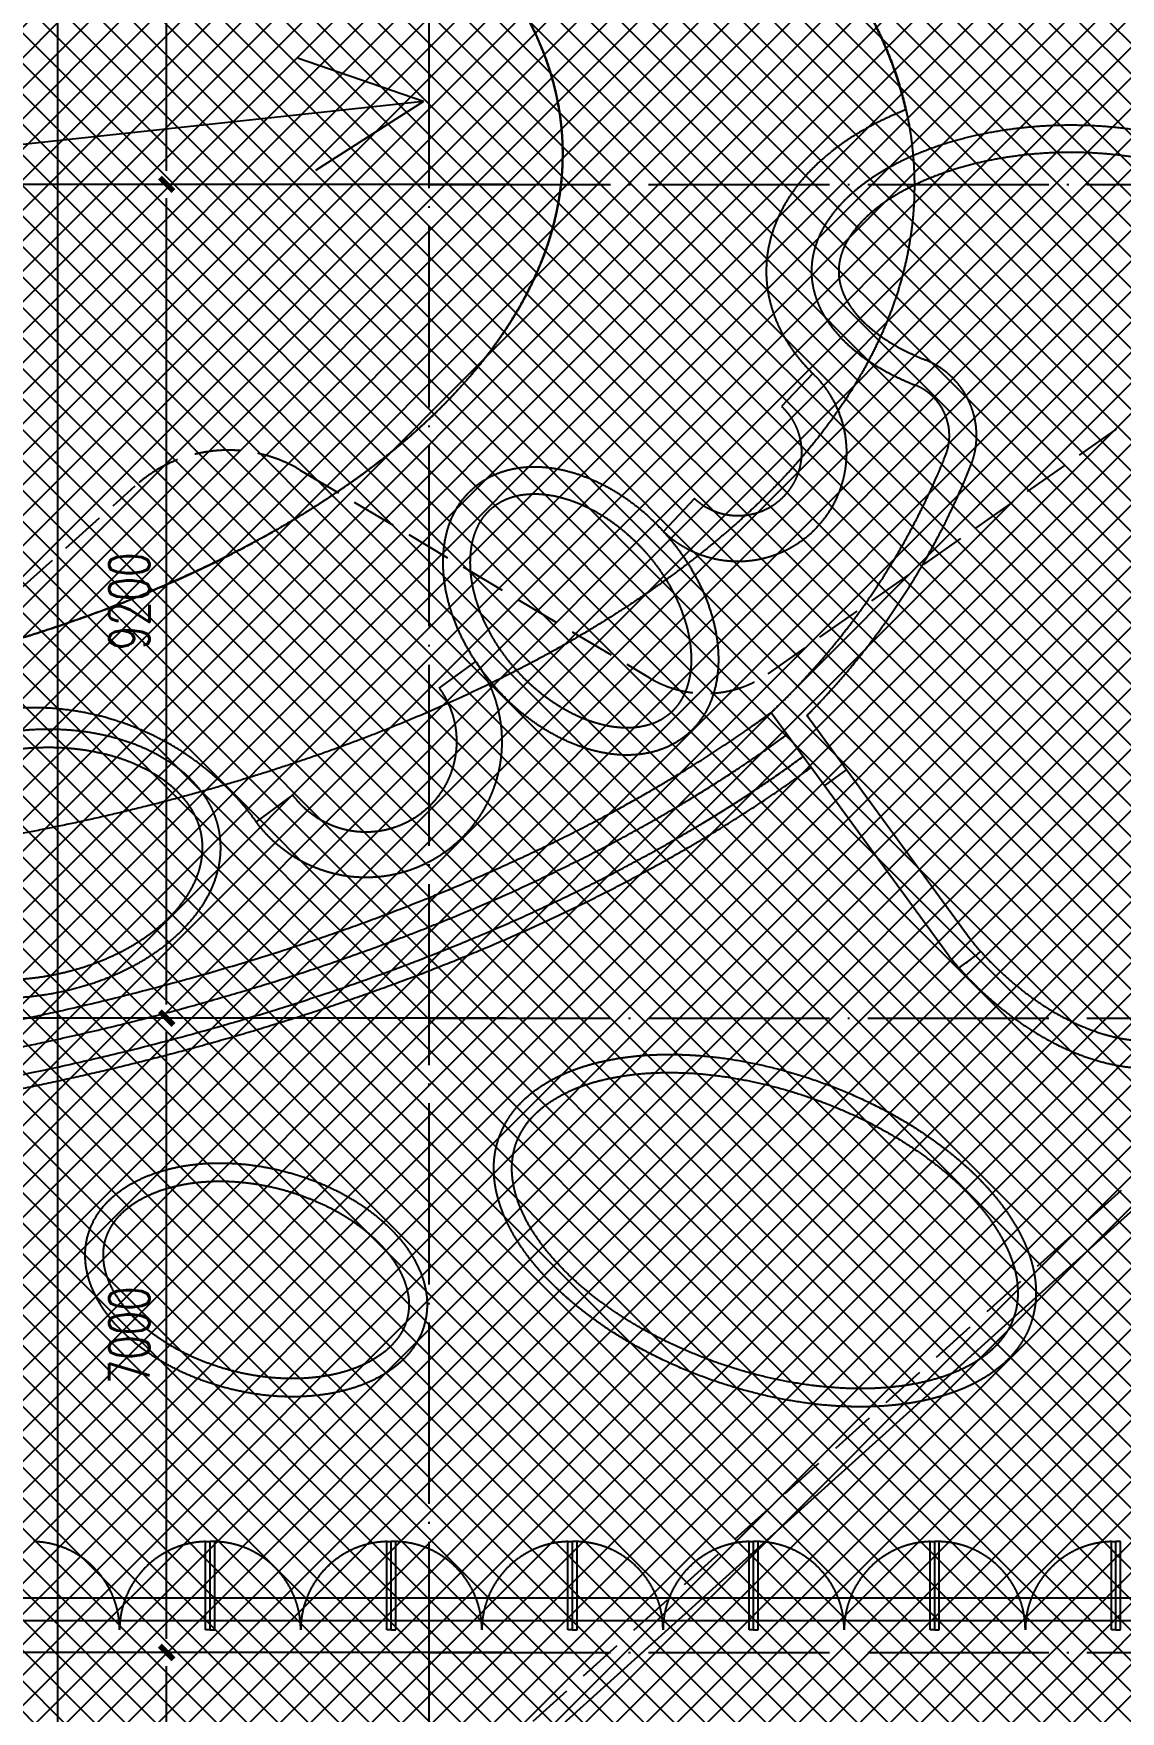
# Model space of a CAD drawing. Header units: millimetres. Extents: x 12325263 to 13848842, y -1463133 to 573208.
# Drawn here: x 12540478 to 12552478, y -577237 to -558722 of the extents above; entities that cross this region are included whole.
import ezdxf
from ezdxf.xclip import XClip

# ---------------------------------------------------------------- set-up
doc = ezdxf.new("R2010")
doc.units = ezdxf.units.MM
doc.header["$LTSCALE"] = 1000
doc.header["$XCLIPFRAME"] = 0
for name, pattern in [('ACAD_ISO02W100', [15, 12, -3]), ('DASHED2', [0.375, 0.25, -0.125]), ('DOTE', [2.42, 2, -0.2, 0.02, -0.2]), ('二层连廊投影线（首层）$0$DASH', [0.35, 0.25, -0.1])]:
    doc.linetypes.add(name, pattern=pattern)
for name, color, linetype in [('0-LA01轮廓线', 4, 'Continuous'), ('0-LA02凸出地面轮廓线', 2, 'Continuous'), ('0-LA06铺装分界线 粗看线', 142, 'Continuous'), ('11# 首层平面图(售)$0$11#楼二层平面图(售)$0$首二层+地下室_04(1)$0$1#楼首层平面图$0$12#楼二层平面图$0$STAIR', 2, 'Continuous'), ('20220929描图', 6, 'Continuous'), ('A-AXIS', 16, 'DOTE'), ('A-WALL-PATT', 8, 'Continuous'), ('AXIS', 3, 'Continuous'), ('s-首层组合pm$0$hs$0$首二层+地下室_04(1)$0$0F$0$12#楼首层平面图$0$CURTWALL', 2, 'Continuous'), ('二层连廊投影线（首层）$0$0000-二层连廊', 150, 'Continuous'), ('投影线', 6, 'ACAD_ISO02W100')]:
    doc.layers.add(name, color=color, linetype=linetype)
doc.layers.add('20230727修改', color=6, linetype='Continuous', plot=False)
doc.styles.add('_TCH_DIM_T3', font='SIMPLEX.shx', dxfattribs={"width": 0.705882, "bigfont": 'GBCBIG.shx'})
doc.dimstyles.new('_TCH_ARCH&&150', dxfattribs={"dimtxt": 446.25, "dimasz": 150, "dimexe": 375, "dimexo": 450, "dimgap": 189.375, "dimtad": 1, "dimdec": 0, "dimzin": 0, "dimdsep": 46, "dimtxsty": '_TCH_DIM_T3', "dimblk": 'asdggshdfhsg_ArchTick', "dimcen": 0.09, "dimclrt": 7, "dimazin": 2, "dimtfac": 1, "dimtdec": 0, "dimtix": 1, "dimtmove": 2, "dimatfit": 3, "dimfxl": 1, "dimtolj": 1, "dimtzin": 0, "dimarcsym": 0})

# ---------------------------------------------------------------- blocks, each defined once
blk = doc.blocks.new('A$C624508B3')
at = {"layer": '0-LA01轮廓线', "color": 250}
for points in [[(-14229, -130003, -1), (-16310, -132164, -1.707573)], [(-16310, -132164, 0.311365), (-19729, -131595, 0.249635), (-21056, -133368, -0.309485), (-23031, -135472, 341.71387)]]:
    blk.add_lwpolyline(points, format="xyb", dxfattribs=at)
for points in [[(-10199, -130689), (-9991, -130473)], [(-1003, -138175), (-29710, -143215), (-29728, -143116), (-30613, -143275), (-30553, -143617)], [(-563, -138351), (-30011, -143522)]]:
    blk.add_lwpolyline(points, dxfattribs=at)
blk.add_arc((-11775, -127231), 1200, 236.5674, 56.5674, dxfattribs=at)
for centre, major_axis, ratio, start_param, end_param in [((-24380, -126790), (13990, 2917), 0.509278, 0.098591, 0.869456), ((-25056, -126666), (-10771, -2510), 0.518987, 7.346005, 10.161145), ((-25521, -128984), (-20036, -4194), 0.54128, 8.756575, 8.776277)]:
    blk.add_ellipse(centre, major_axis=major_axis, ratio=ratio, start_param=start_param, end_param=end_param, dxfattribs=at)
for points, knots in [([(-10604, -123186), (-10639, -123207), (-10673, -123229), (-10799, -123311), (-10887, -123375), (-11038, -123496), (-11103, -123551), (-11226, -123667), (-11284, -123727), (-11382, -123838), (-11423, -123888), (-11501, -123992), (-11537, -124045), (-11599, -124144), (-11625, -124189), (-11673, -124283), (-11695, -124330), (-11735, -124426), (-11752, -124475), (-11780, -124566), (-11791, -124608), (-11809, -124692), (-11817, -124734), (-11828, -124820), (-11832, -124863), (-11836, -124949), (-11836, -124992), (-11831, -125078), (-11827, -125121), (-11815, -125206), (-11807, -125249), (-11787, -125333), (-11775, -125374), (-11747, -125456), (-11731, -125496), (-11696, -125575), (-11677, -125613), (-11635, -125688), (-11613, -125725), (-11564, -125796), (-11539, -125831), (-11485, -125899), (-11457, -125931), (-11397, -125994), (-11367, -126025), (-11303, -126084), (-11270, -126112), (-11201, -126167), (-11166, -126193), (-11125, -126222), (-11119, -126226), (-11114, -126230)], [2.157223, 2.157223, 2.157223, 2.157223, 2.200099, 2.200099, 2.317744, 2.317744, 2.412994, 2.412994, 2.508244, 2.508244, 2.584424, 2.584424, 2.660604, 2.660604, 2.723755, 2.723755, 2.786907, 2.786907, 2.850059, 2.850059, 2.902594, 2.902594, 2.955129, 2.955129, 3.007664, 3.007664, 3.060199, 3.060199, 3.112734, 3.112734, 3.165268, 3.165268, 3.217803, 3.217803, 3.270338, 3.270338, 3.322873, 3.322873, 3.375408, 3.375408, 3.427943, 3.427943, 3.480478, 3.480478, 3.533013, 3.533013, 3.585547, 3.585547, 3.638082, 3.638082, 3.645953, 3.645953, 3.645953, 3.645953]), ([(-29149, -137075), (-28988, -137067), (-28826, -137058), (-28430, -137032), (-28195, -137015), (-27724, -136974), (-27487, -136951), (-26974, -136895), (-26697, -136861), (-26142, -136787), (-25865, -136746), (-25309, -136658), (-25032, -136610), (-24477, -136507), (-24201, -136452), (-23648, -136336), (-23373, -136275), (-22887, -136160), (-22676, -136108), (-22256, -136000), (-22047, -135944), (-21630, -135828), (-21423, -135769), (-21010, -135646), (-20805, -135582), (-20397, -135452), (-20195, -135385), (-19591, -135179), (-19194, -135035), (-18536, -134780), (-18270, -134673), (-17815, -134483), (-17624, -134400), (-17245, -134232), (-17059, -134146), (-16689, -133973), (-16507, -133884), (-16147, -133705), (-15969, -133614), (-15651, -133447), (-15510, -133371), (-15230, -133217), (-15092, -133139), (-14820, -132982), (-14685, -132903), (-14363, -132708), (-14177, -132593), (-13859, -132388), (-13725, -132300), (-13463, -132123), (-13334, -132033), (-13082, -131854), (-12958, -131764), (-12716, -131583), (-12597, -131492), (-12393, -131332), (-12307, -131262), (-12136, -131123), (-12053, -131053), (-11900, -130923), (-11830, -130862), (-11707, -130753), (-11653, -130705), (-11547, -130609), (-11494, -130560), (-11340, -130416), (-11240, -130320), (-11066, -130146), (-10990, -130069), (-10916, -129992)], [7.568879, 7.568879, 7.568879, 7.568879, 7.595945, 7.595945, 7.635018, 7.635018, 7.674091, 7.674091, 7.719661, 7.719661, 7.76523, 7.76523, 7.8108, 7.8108, 7.856369, 7.856369, 7.901939, 7.901939, 7.937084, 7.937084, 7.972229, 7.972229, 8.007374, 8.007374, 8.042519, 8.042519, 8.077665, 8.077665, 8.147955, 8.147955, 8.196418, 8.196418, 8.232171, 8.232171, 8.267924, 8.267924, 8.303677, 8.303677, 8.33943, 8.33943, 8.368716, 8.368716, 8.398003, 8.398003, 8.42729, 8.42729, 8.469382, 8.469382, 8.500843, 8.500843, 8.532305, 8.532305, 8.563767, 8.563767, 8.595228, 8.595228, 8.619178, 8.619178, 8.643128, 8.643128, 8.663915, 8.663915, 8.680434, 8.680434, 8.696952, 8.696952, 8.729989, 8.729989, 8.756575, 8.756575, 8.756575, 8.756575]), ([(-29342, -137384), (-29124, -137375), (-28905, -137363), (-28453, -137335), (-28220, -137318), (-27752, -137278), (-27518, -137255), (-27048, -137205), (-26813, -137178), (-26341, -137117), (-26105, -137084), (-25633, -137014), (-25397, -136976), (-24798, -136873), (-24436, -136806), (-23713, -136658), (-23353, -136578), (-22748, -136435), (-22503, -136374), (-22014, -136246), (-21771, -136180), (-21287, -136042), (-21046, -135970), (-20475, -135794), (-20146, -135686), (-19496, -135462), (-19174, -135346), (-18611, -135132), (-18368, -135036), (-17950, -134865), (-17774, -134791), (-17335, -134602), (-17074, -134484), (-16655, -134289), (-16495, -134212), (-16178, -134056), (-16021, -133978), (-15711, -133818), (-15558, -133737), (-15224, -133557), (-15043, -133456), (-14687, -133252), (-14512, -133149), (-14169, -132941), (-14001, -132836), (-13711, -132649), (-13587, -132568), (-13344, -132405), (-13225, -132323), (-12990, -132157), (-12875, -132074), (-12638, -131900), (-12517, -131809), (-12281, -131626), (-12165, -131534), (-11921, -131335), (-11793, -131227), (-11591, -131051), (-11513, -130983), (-11361, -130846), (-11287, -130777), (-11119, -130619), (-11027, -130530), (-10872, -130377), (-10809, -130313), (-10733, -130234), (-10718, -130219), (-10704, -130204)], [7.557333, 7.557333, 7.557333, 7.557333, 7.59372, 7.59372, 7.632135, 7.632135, 7.670549, 7.670549, 7.708964, 7.708964, 7.747378, 7.747378, 7.785793, 7.785793, 7.844834, 7.844834, 7.903875, 7.903875, 7.944457, 7.944457, 7.985039, 7.985039, 8.025621, 8.025621, 8.08203, 8.08203, 8.138438, 8.138438, 8.182094, 8.182094, 8.214332, 8.214332, 8.263401, 8.263401, 8.294332, 8.294332, 8.325262, 8.325262, 8.356193, 8.356193, 8.393838, 8.393838, 8.431484, 8.431484, 8.469129, 8.469129, 8.497735, 8.497735, 8.52634, 8.52634, 8.554946, 8.554946, 8.586107, 8.586107, 8.617267, 8.617267, 8.653447, 8.653447, 8.676472, 8.676472, 8.699498, 8.699498, 8.729453, 8.729453, 8.750962, 8.750962, 8.756075, 8.756075, 8.756075, 8.756075]), ([(-21958, -136696), (-21797, -136653), (-21636, -136609), (-21161, -136474), (-20848, -136381), (-20228, -136187), (-19921, -136085), (-19350, -135888), (-19085, -135792), (-18561, -135595), (-18302, -135494), (-17789, -135286), (-17536, -135180), (-17037, -134961), (-16791, -134849), (-16263, -134601), (-15982, -134463), (-15433, -134181), (-15163, -134037), (-14637, -133744), (-14380, -133595), (-13879, -133292), (-13635, -133138), (-13161, -132826), (-12931, -132668), (-12485, -132348), (-12269, -132187), (-11919, -131913), (-11780, -131801), (-11509, -131576), (-11377, -131463), (-11144, -131257), (-11042, -131164), (-10843, -130978), (-10745, -130885), (-10558, -130699), (-10467, -130607), (-10379, -130515)], [7.9546661, 7.9546661, 7.9546661, 7.9546661, 7.9811512, 7.9811512, 8.033233, 8.033233, 8.0853147, 8.0853147, 8.1310697, 8.1310697, 8.1768247, 8.1768247, 8.2225797, 8.2225797, 8.2683347, 8.2683347, 8.3221889, 8.3221889, 8.3760431, 8.3760431, 8.4298973, 8.4298973, 8.4837514, 8.4837514, 8.5376056, 8.5376056, 8.5914598, 8.5914598, 8.6284416, 8.6284416, 8.6654235, 8.6654235, 8.6957591, 8.6957591, 8.7260948, 8.7260948, 8.7560751, 8.7560751, 8.7560751, 8.7560751]), ([(-19939, -135931), (-19844, -135900), (-19750, -135867), (-19425, -135755), (-19195, -135672), (-18770, -135514), (-18574, -135439), (-18186, -135286), (-17993, -135208), (-17612, -135048), (-17423, -134967), (-17049, -134802), (-16864, -134717), (-16499, -134546), (-16318, -134460), (-15961, -134283), (-15785, -134194), (-15437, -134013), (-15265, -133921), (-14845, -133690), (-14600, -133550), (-14122, -133265), (-13888, -133120), (-13529, -132889), (-13400, -132804), (-13146, -132633), (-13021, -132546), (-12776, -132373), (-12655, -132286), (-12418, -132110), (-12302, -132022), (-12075, -131845), (-11964, -131756), (-11718, -131556), (-11585, -131443), (-11370, -131257), (-11286, -131182), (-11122, -131033), (-11042, -130959), (-10884, -130810), (-10807, -130735), (-10648, -130578), (-10567, -130494), (-10487, -130411)], [8.0697347, 8.0697347, 8.0697347, 8.0697347, 8.0858493, 8.0858493, 8.1257033, 8.1257033, 8.1602658, 8.1602658, 8.1948283, 8.1948283, 8.2293908, 8.2293908, 8.2639533, 8.2639533, 8.2985158, 8.2985158, 8.3330783, 8.3330783, 8.3676408, 8.3676408, 8.4188735, 8.4188735, 8.4701061, 8.4701061, 8.4996861, 8.4996861, 8.5292662, 8.5292662, 8.5588462, 8.5588462, 8.5884263, 8.5884263, 8.6180063, 8.6180063, 8.6551391, 8.6551391, 8.6796646, 8.6796646, 8.7041901, 8.7041901, 8.7287156, 8.7287156, 8.7560751, 8.7560751, 8.7560751, 8.7560751])]:
    blk.add_open_spline(points, degree=3, knots=knots, dxfattribs=at)
at = {"layer": '0-LA02凸出地面轮廓线', "color": 250}
for points in [[(-8321, -132078), (-10525, -129960)], [(-8522, -132301), (-10920, -129996)]]:
    blk.add_lwpolyline(points, dxfattribs=at)
for centre, radius, start, end in [((-10100, -126748), 900, 352.1487, 78.163), ((-10100, -126748), 600, 352.9351, 78.1425), ((-17283, -125255), 7935, 323.3113, 348.6153), ((-17283, -125255), 8235, 325.1579, 348.6868)]:
    blk.add_arc(centre, radius, start, end, dxfattribs=at)
for centre, major_axis, ratio, start_param, end_param in [((-8571, -124602), (2748, 536), 0.5625, 0.940437, 4.069729), ((-7402, -130701), (-2027, 2060), 0.66955, 1.6937, 4.38429)]:
    blk.add_ellipse(centre, major_axis=major_axis, ratio=ratio, start_param=start_param, end_param=end_param, dxfattribs=at)
for centre, major_axis, ratio in [((-13183, -129253), (-1400, 1131), 0.702742), ((-18744, -133061), (-2057, -692), 0.675115), ((-9998, -135637), (-3069, 501), 0.562701), ((-15436, -137144), (1916, -145), 0.643951)]:
    blk.add_ellipse(centre, major_axis=major_axis, ratio=ratio, dxfattribs=at)
for points, knots in [([(-7253, -123331), (-7293, -123323), (-7333, -123316), (-7441, -123299), (-7511, -123290), (-7653, -123276), (-7725, -123271), (-7873, -123266), (-7948, -123265), (-8099, -123267), (-8176, -123271), (-8330, -123281), (-8407, -123289), (-8563, -123308), (-8640, -123319), (-8796, -123346), (-8873, -123361), (-9026, -123396), (-9102, -123415), (-9253, -123457), (-9327, -123480), (-9473, -123529), (-9545, -123556), (-9685, -123611), (-9754, -123641), (-9887, -123702), (-9952, -123735), (-10077, -123802), (-10137, -123836), (-10253, -123908), (-10308, -123944), (-10413, -124020), (-10463, -124058), (-10557, -124136), (-10601, -124175), (-10676, -124248), (-10708, -124282), (-10767, -124348), (-10795, -124382), (-10845, -124448), (-10868, -124481), (-10909, -124547), (-10927, -124579), (-10957, -124638), (-10969, -124664), (-10989, -124716), (-10998, -124742), (-11013, -124792), (-11019, -124817), (-11028, -124865), (-11031, -124889), (-11035, -124935), (-11036, -124958), (-11035, -125003), (-11033, -125025), (-11027, -125068), (-11023, -125090), (-11013, -125132), (-11006, -125153), (-10990, -125195), (-10981, -125216), (-10960, -125258), (-10949, -125279), (-10922, -125320), (-10908, -125340), (-10875, -125381), (-10857, -125402), (-10819, -125442), (-10798, -125462), (-10753, -125502), (-10729, -125521), (-10678, -125560), (-10651, -125579), (-10593, -125615), (-10563, -125633), (-10500, -125668), (-10466, -125685), (-10397, -125717), (-10361, -125732), (-10286, -125762), (-10247, -125776), (-10166, -125803), (-10125, -125815), (-10040, -125838), (-9996, -125849), (-9939, -125862), (-9927, -125864), (-9915, -125867)], [0.940437, 0.940437, 0.940437, 0.940437, 0.994481, 0.994481, 1.084267, 1.084267, 1.174053, 1.174053, 1.263839, 1.263839, 1.353625, 1.353625, 1.443412, 1.443412, 1.533198, 1.533198, 1.622984, 1.622984, 1.71277, 1.71277, 1.802556, 1.802556, 1.892343, 1.892343, 1.982129, 1.982129, 2.071915, 2.071915, 2.161701, 2.161701, 2.251487, 2.251487, 2.341274, 2.341274, 2.43106, 2.43106, 2.506035, 2.506035, 2.581009, 2.581009, 2.655984, 2.655984, 2.730959, 2.730959, 2.793912, 2.793912, 2.856865, 2.856865, 2.919818, 2.919818, 2.982771, 2.982771, 3.045725, 3.045725, 3.108678, 3.108678, 3.171631, 3.171631, 3.234584, 3.234584, 3.297537, 3.297537, 3.36049, 3.36049, 3.423443, 3.423443, 3.486396, 3.486396, 3.549349, 3.549349, 3.612302, 3.612302, 3.675256, 3.675256, 3.738209, 3.738209, 3.801162, 3.801162, 3.864115, 3.864115, 3.927068, 3.927068, 3.990021, 3.990021, 4.052974, 4.052974, 4.069729, 4.069729, 4.069729, 4.069729]), ([(-14350, -128310), (-14364, -128328), (-14378, -128347), (-14403, -128387), (-14415, -128408), (-14436, -128452), (-14445, -128475), (-14461, -128523), (-14468, -128548), (-14480, -128600), (-14484, -128627), (-14491, -128683), (-14493, -128712), (-14493, -128771), (-14492, -128802), (-14487, -128865), (-14483, -128897), (-14472, -128963), (-14465, -128996), (-14448, -129064), (-14437, -129099), (-14414, -129168), (-14400, -129204), (-14370, -129274), (-14353, -129309), (-14317, -129380), (-14297, -129416), (-14255, -129486), (-14233, -129521), (-14185, -129590), (-14159, -129624), (-14106, -129692), (-14078, -129725), (-14019, -129790), (-13989, -129822), (-13926, -129884), (-13894, -129914), (-13827, -129973), (-13793, -130001), (-13722, -130056), (-13686, -130082), (-13613, -130133), (-13576, -130157), (-13501, -130202), (-13463, -130223), (-13386, -130264), (-13348, -130282), (-13270, -130317), (-13231, -130333), (-13153, -130362), (-13114, -130375), (-13037, -130398), (-12999, -130408), (-12923, -130425), (-12885, -130432), (-12811, -130442), (-12775, -130446), (-12704, -130451), (-12669, -130453), (-12601, -130452), (-12568, -130450), (-12504, -130444), (-12472, -130439), (-12413, -130428), (-12384, -130421), (-12329, -130405), (-12302, -130395), (-12252, -130375), (-12228, -130364), (-12183, -130339), (-12161, -130326), (-12121, -130298), (-12102, -130283), (-12066, -130251), (-12049, -130234), (-12018, -130199), (-12004, -130180), (-11977, -130142), (-11965, -130122), (-11942, -130079), (-11932, -130057), (-11914, -130011), (-11906, -129986), (-11892, -129936), (-11887, -129910), (-11879, -129855), (-11876, -129827), (-11873, -129769), (-11872, -129739), (-11875, -129677), (-11878, -129646), (-11887, -129581), (-11893, -129548), (-11908, -129481), (-11917, -129447), (-11938, -129378), (-11950, -129343), (-11978, -129273), (-11993, -129237), (-12027, -129167), (-12046, -129131), (-12086, -129061), (-12107, -129025), (-12153, -128956), (-12177, -128921), (-12229, -128853), (-12256, -128819), (-12312, -128753), (-12342, -128721), (-12403, -128657), (-12435, -128626), (-12500, -128566), (-12534, -128537), (-12603, -128481), (-12638, -128454), (-12710, -128402), (-12747, -128377), (-12821, -128330), (-12859, -128307), (-12935, -128265), (-12974, -128245), (-13051, -128208), (-13090, -128191), (-13168, -128160), (-13207, -128146), (-13284, -128121), (-13323, -128110), (-13399, -128090), (-13437, -128082), (-13512, -128069), (-13549, -128064), (-13621, -128057), (-13657, -128054), (-13726, -128053), (-13760, -128054), (-13825, -128058), (-13857, -128061), (-13919, -128071), (-13949, -128077), (-14006, -128091), (-14033, -128100), (-14085, -128118), (-14110, -128129), (-14157, -128152), (-14180, -128165), (-14222, -128191), (-14242, -128206), (-14279, -128236), (-14297, -128252), (-14326, -128282), (-14338, -128296), (-14350, -128310)], [0, 0, 0, 0, 0.084029, 0.084029, 0.168058, 0.168058, 0.252088, 0.252088, 0.336117, 0.336117, 0.420146, 0.420146, 0.504175, 0.504175, 0.588205, 0.588205, 0.672234, 0.672234, 0.756263, 0.756263, 0.840292, 0.840292, 0.924322, 0.924322, 1.008351, 1.008351, 1.09238, 1.09238, 1.176409, 1.176409, 1.260438, 1.260438, 1.344468, 1.344468, 1.428497, 1.428497, 1.512526, 1.512526, 1.596555, 1.596555, 1.680585, 1.680585, 1.764614, 1.764614, 1.848643, 1.848643, 1.932672, 1.932672, 2.016701, 2.016701, 2.100731, 2.100731, 2.18476, 2.18476, 2.268789, 2.268789, 2.352818, 2.352818, 2.436848, 2.436848, 2.520877, 2.520877, 2.604906, 2.604906, 2.688935, 2.688935, 2.772965, 2.772965, 2.856994, 2.856994, 2.941023, 2.941023, 3.025052, 3.025052, 3.109081, 3.109081, 3.193111, 3.193111, 3.27714, 3.27714, 3.361169, 3.361169, 3.445198, 3.445198, 3.529228, 3.529228, 3.613257, 3.613257, 3.697286, 3.697286, 3.781315, 3.781315, 3.865345, 3.865345, 3.949374, 3.949374, 4.033403, 4.033403, 4.117432, 4.117432, 4.201461, 4.201461, 4.285491, 4.285491, 4.36952, 4.36952, 4.453549, 4.453549, 4.537578, 4.537578, 4.621608, 4.621608, 4.705637, 4.705637, 4.789666, 4.789666, 4.873695, 4.873695, 4.957725, 4.957725, 5.041754, 5.041754, 5.125783, 5.125783, 5.209812, 5.209812, 5.293841, 5.293841, 5.377871, 5.377871, 5.4619, 5.4619, 5.545929, 5.545929, 5.629958, 5.629958, 5.713988, 5.713988, 5.798017, 5.798017, 5.882046, 5.882046, 5.966075, 5.966075, 6.050104, 6.050104, 6.134134, 6.134134, 6.218163, 6.218163, 6.283185, 6.283185, 6.283185, 6.283185]), ([(-8321, -132078), (-8299, -132097), (-8277, -132115), (-8191, -132186), (-8126, -132236), (-7994, -132331), (-7927, -132376), (-7792, -132460), (-7723, -132500), (-7586, -132573), (-7517, -132607), (-7379, -132669), (-7310, -132697), (-7172, -132746), (-7104, -132768), (-6969, -132805), (-6903, -132820), (-6772, -132844), (-6707, -132853), (-6581, -132865), (-6520, -132868), (-6411, -132867), (-6363, -132865), (-6269, -132856), (-6224, -132850), (-6136, -132834), (-6094, -132824), (-6012, -132801), (-5973, -132787), (-5897, -132757), (-5860, -132740), (-5791, -132703), (-5758, -132683), (-5694, -132640), (-5664, -132617), (-5606, -132568), (-5579, -132541), (-5528, -132486), (-5504, -132457), (-5458, -132395), (-5437, -132363), (-5398, -132295), (-5380, -132260), (-5347, -132185), (-5333, -132147), (-5307, -132066), (-5295, -132025), (-5276, -131938), (-5269, -131894), (-5257, -131802), (-5253, -131754), (-5250, -131657), (-5250, -131607), (-5255, -131505), (-5259, -131453), (-5272, -131348), (-5280, -131294), (-5302, -131185), (-5315, -131129), (-5344, -131018), (-5362, -130962), (-5400, -130849), (-5421, -130792), (-5468, -130678), (-5493, -130621), (-5547, -130507), (-5577, -130450), (-5637, -130341), (-5667, -130289), (-5699, -130237)], [1.69672, 1.69672, 1.69672, 1.69672, 1.728743, 1.728743, 1.821476, 1.821476, 1.914209, 1.914209, 2.006941, 2.006941, 2.099674, 2.099674, 2.192407, 2.192407, 2.285139, 2.285139, 2.377872, 2.377872, 2.470605, 2.470605, 2.563337, 2.563337, 2.639456, 2.639456, 2.715575, 2.715575, 2.791695, 2.791695, 2.867814, 2.867814, 2.943933, 2.943933, 3.020052, 3.020052, 3.096171, 3.096171, 3.17229, 3.17229, 3.248409, 3.248409, 3.324528, 3.324528, 3.400647, 3.400647, 3.476766, 3.476766, 3.552885, 3.552885, 3.629004, 3.629004, 3.705123, 3.705123, 3.781243, 3.781243, 3.857362, 3.857362, 3.933481, 3.933481, 4.0096, 4.0096, 4.085719, 4.085719, 4.161838, 4.161838, 4.237957, 4.237957, 4.314076, 4.314076, 4.38429, 4.38429, 4.38429, 4.38429]), ([(-20611, -133689), (-20599, -133726), (-20584, -133762), (-20548, -133832), (-20528, -133866), (-20485, -133926), (-20464, -133952), (-20418, -134004), (-20393, -134029), (-20339, -134078), (-20310, -134101), (-20249, -134145), (-20217, -134167), (-20148, -134207), (-20112, -134226), (-20037, -134262), (-19997, -134279), (-19915, -134309), (-19873, -134323), (-19785, -134348), (-19740, -134359), (-19647, -134378), (-19599, -134386), (-19502, -134399), (-19452, -134404), (-19351, -134411), (-19299, -134413), (-19195, -134413), (-19142, -134411), (-19036, -134405), (-18982, -134400), (-18874, -134387), (-18820, -134379), (-18711, -134360), (-18657, -134348), (-18549, -134323), (-18495, -134308), (-18387, -134276), (-18334, -134259), (-18229, -134221), (-18177, -134201), (-18074, -134157), (-18024, -134134), (-17924, -134085), (-17876, -134060), (-17781, -134006), (-17735, -133978), (-17644, -133919), (-17601, -133889), (-17516, -133827), (-17475, -133795), (-17397, -133729), (-17359, -133696), (-17288, -133627), (-17254, -133592), (-17189, -133521), (-17159, -133485), (-17102, -133413), (-17076, -133376), (-17027, -133302), (-17004, -133265), (-16964, -133191), (-16946, -133154), (-16913, -133080), (-16899, -133044), (-16875, -132971), (-16865, -132935), (-16850, -132863), (-16844, -132828), (-16836, -132758), (-16834, -132724), (-16835, -132657), (-16837, -132624), (-16845, -132558), (-16851, -132527), (-16866, -132464), (-16876, -132433), (-16899, -132373), (-16912, -132344), (-16943, -132286), (-16960, -132258), (-16998, -132203), (-17019, -132177), (-17064, -132125), (-17089, -132099), (-17142, -132051), (-17171, -132027), (-17231, -131982), (-17263, -131961), (-17331, -131920), (-17367, -131901), (-17442, -131865), (-17481, -131848), (-17563, -131817), (-17605, -131803), (-17692, -131777), (-17737, -131766), (-17830, -131747), (-17877, -131738), (-17974, -131725), (-18024, -131720), (-18125, -131713), (-18177, -131711), (-18281, -131710), (-18333, -131711), (-18440, -131717), (-18494, -131722), (-18601, -131734), (-18656, -131742), (-18764, -131761), (-18818, -131772), (-18927, -131797), (-18981, -131811), (-19088, -131843), (-19141, -131860), (-19247, -131897), (-19299, -131918), (-19402, -131961), (-19452, -131984), (-19552, -132032), (-19601, -132058), (-19696, -132111), (-19743, -132139), (-19833, -132197), (-19877, -132227), (-19962, -132289), (-20003, -132321), (-20082, -132386), (-20120, -132420), (-20192, -132488), (-20226, -132523), (-20291, -132594), (-20322, -132630), (-20379, -132702), (-20406, -132739), (-20455, -132812), (-20478, -132849), (-20519, -132923), (-20538, -132960), (-20571, -133034), (-20585, -133071), (-20610, -133144), (-20620, -133180), (-20636, -133252), (-20643, -133287), (-20651, -133357), (-20653, -133391), (-20653, -133459), (-20651, -133492), (-20644, -133557), (-20638, -133589), (-20625, -133644), (-20619, -133667), (-20611, -133689)], [0, 0, 0, 0, 0.099421, 0.099421, 0.198842, 0.198842, 0.281351, 0.281351, 0.363861, 0.363861, 0.44637, 0.44637, 0.528879, 0.528879, 0.611388, 0.611388, 0.693897, 0.693897, 0.776406, 0.776406, 0.858916, 0.858916, 0.941425, 0.941425, 1.023934, 1.023934, 1.106443, 1.106443, 1.188952, 1.188952, 1.271461, 1.271461, 1.35397, 1.35397, 1.43648, 1.43648, 1.518989, 1.518989, 1.601498, 1.601498, 1.684007, 1.684007, 1.766516, 1.766516, 1.849025, 1.849025, 1.931535, 1.931535, 2.014044, 2.014044, 2.096553, 2.096553, 2.179062, 2.179062, 2.261571, 2.261571, 2.34408, 2.34408, 2.426589, 2.426589, 2.509099, 2.509099, 2.591608, 2.591608, 2.674117, 2.674117, 2.756626, 2.756626, 2.839135, 2.839135, 2.921644, 2.921644, 3.004154, 3.004154, 3.086663, 3.086663, 3.169172, 3.169172, 3.251681, 3.251681, 3.33419, 3.33419, 3.416699, 3.416699, 3.499208, 3.499208, 3.581718, 3.581718, 3.664227, 3.664227, 3.746736, 3.746736, 3.829245, 3.829245, 3.911754, 3.911754, 3.994263, 3.994263, 4.076772, 4.076772, 4.159282, 4.159282, 4.241791, 4.241791, 4.3243, 4.3243, 4.406809, 4.406809, 4.489318, 4.489318, 4.571827, 4.571827, 4.654337, 4.654337, 4.736846, 4.736846, 4.819355, 4.819355, 4.901864, 4.901864, 4.984373, 4.984373, 5.066882, 5.066882, 5.149391, 5.149391, 5.231901, 5.231901, 5.31441, 5.31441, 5.396919, 5.396919, 5.479428, 5.479428, 5.561937, 5.561937, 5.644446, 5.644446, 5.726956, 5.726956, 5.809465, 5.809465, 5.891974, 5.891974, 5.974483, 5.974483, 6.056992, 6.056992, 6.139501, 6.139501, 6.22201, 6.22201, 6.283185, 6.283185, 6.283185, 6.283185]), ([(-12870, -135168), (-12876, -135201), (-12879, -135234), (-12881, -135302), (-12880, -135336), (-12874, -135405), (-12869, -135440), (-12854, -135511), (-12844, -135547), (-12820, -135619), (-12805, -135656), (-12772, -135729), (-12753, -135767), (-12710, -135841), (-12686, -135878), (-12633, -135953), (-12605, -135991), (-12543, -136065), (-12509, -136102), (-12438, -136176), (-12400, -136212), (-12320, -136285), (-12278, -136320), (-12189, -136390), (-12143, -136425), (-12046, -136493), (-11996, -136526), (-11891, -136591), (-11837, -136622), (-11726, -136684), (-11669, -136713), (-11552, -136771), (-11491, -136799), (-11368, -136852), (-11305, -136877), (-11177, -136926), (-11112, -136949), (-10957, -137001), (-10866, -137028), (-10681, -137078), (-10588, -137100), (-10399, -137140), (-10304, -137158), (-10113, -137188), (-10017, -137200), (-9826, -137219), (-9730, -137226), (-9540, -137234), (-9446, -137236), (-9259, -137233), (-9167, -137230), (-8986, -137216), (-8897, -137207), (-8722, -137184), (-8637, -137169), (-8472, -137136), (-8392, -137116), (-8237, -137073), (-8163, -137049), (-8033, -137001), (-7975, -136978), (-7866, -136928), (-7814, -136902), (-7715, -136848), (-7668, -136819), (-7580, -136760), (-7539, -136729), (-7462, -136667), (-7427, -136634), (-7367, -136574), (-7342, -136546), (-7296, -136490), (-7275, -136461), (-7238, -136403), (-7221, -136374), (-7191, -136316), (-7178, -136286), (-7155, -136226), (-7146, -136196), (-7131, -136135), (-7126, -136104), (-7118, -136042), (-7116, -136011), (-7116, -135948), (-7118, -135916), (-7125, -135851), (-7131, -135818), (-7146, -135752), (-7155, -135718), (-7178, -135651), (-7192, -135616), (-7223, -135548), (-7241, -135513), (-7280, -135444), (-7302, -135409), (-7350, -135339), (-7376, -135304), (-7432, -135234), (-7462, -135200), (-7526, -135130), (-7560, -135096), (-7632, -135028), (-7670, -134995), (-7750, -134928), (-7791, -134896), (-7878, -134831), (-7923, -134799), (-8017, -134737), (-8065, -134707), (-8165, -134648), (-8216, -134619), (-8342, -134553), (-8417, -134516), (-8571, -134445), (-8651, -134412), (-8814, -134349), (-8897, -134320), (-9067, -134264), (-9153, -134239), (-9328, -134192), (-9417, -134171), (-9596, -134133), (-9686, -134117), (-9868, -134088), (-9959, -134076), (-10140, -134057), (-10231, -134050), (-10412, -134041), (-10501, -134038), (-10679, -134039), (-10767, -134041), (-10941, -134051), (-11026, -134058), (-11194, -134078), (-11276, -134090), (-11435, -134119), (-11513, -134135), (-11664, -134173), (-11737, -134194), (-11877, -134240), (-11945, -134265), (-12073, -134318), (-12135, -134347), (-12240, -134402), (-12286, -134428), (-12371, -134482), (-12412, -134510), (-12488, -134568), (-12524, -134598), (-12590, -134658), (-12620, -134689), (-12675, -134752), (-12701, -134784), (-12746, -134849), (-12766, -134881), (-12801, -134948), (-12816, -134981), (-12842, -135049), (-12852, -135083), (-12864, -135134), (-12868, -135151), (-12870, -135168)], [0, 0, 0, 0, 0.071879, 0.071879, 0.143758, 0.143758, 0.215638, 0.215638, 0.287517, 0.287517, 0.359396, 0.359396, 0.431275, 0.431275, 0.503155, 0.503155, 0.575034, 0.575034, 0.646913, 0.646913, 0.718792, 0.718792, 0.790672, 0.790672, 0.862551, 0.862551, 0.93443, 0.93443, 1.006309, 1.006309, 1.078189, 1.078189, 1.150068, 1.150068, 1.221947, 1.221947, 1.293826, 1.293826, 1.390567, 1.390567, 1.487307, 1.487307, 1.584048, 1.584048, 1.680788, 1.680788, 1.777529, 1.777529, 1.87427, 1.87427, 1.97101, 1.97101, 2.067751, 2.067751, 2.164491, 2.164491, 2.261232, 2.261232, 2.357972, 2.357972, 2.438776, 2.438776, 2.519579, 2.519579, 2.600382, 2.600382, 2.681186, 2.681186, 2.761989, 2.761989, 2.829095, 2.829095, 2.8962, 2.8962, 2.963306, 2.963306, 3.030412, 3.030412, 3.097517, 3.097517, 3.164623, 3.164623, 3.231728, 3.231728, 3.298834, 3.298834, 3.36594, 3.36594, 3.433045, 3.433045, 3.500151, 3.500151, 3.567256, 3.567256, 3.634362, 3.634362, 3.701468, 3.701468, 3.768573, 3.768573, 3.835679, 3.835679, 3.902785, 3.902785, 3.96989, 3.96989, 4.036996, 4.036996, 4.104101, 4.104101, 4.171207, 4.171207, 4.262998, 4.262998, 4.35479, 4.35479, 4.446581, 4.446581, 4.538372, 4.538372, 4.630163, 4.630163, 4.721955, 4.721955, 4.813746, 4.813746, 4.905537, 4.905537, 4.997329, 4.997329, 5.08912, 5.08912, 5.180911, 5.180911, 5.272702, 5.272702, 5.364494, 5.364494, 5.456285, 5.456285, 5.548076, 5.548076, 5.639867, 5.639867, 5.715611, 5.715611, 5.791354, 5.791354, 5.867098, 5.867098, 5.942841, 5.942841, 6.018584, 6.018584, 6.094328, 6.094328, 6.170071, 6.170071, 6.245814, 6.245814, 6.283185, 6.283185, 6.283185, 6.283185]), ([(-13720, -137274), (-13718, -137247), (-13718, -137220), (-13721, -137166), (-13724, -137138), (-13735, -137083), (-13742, -137055), (-13761, -136999), (-13772, -136971), (-13799, -136914), (-13814, -136886), (-13849, -136830), (-13869, -136801), (-13912, -136745), (-13935, -136718), (-13987, -136663), (-14014, -136636), (-14074, -136583), (-14105, -136557), (-14172, -136507), (-14208, -136482), (-14282, -136435), (-14320, -136412), (-14401, -136368), (-14443, -136347), (-14529, -136308), (-14574, -136289), (-14665, -136254), (-14712, -136238), (-14807, -136208), (-14856, -136195), (-14955, -136170), (-15006, -136159), (-15107, -136140), (-15159, -136132), (-15262, -136118), (-15314, -136113), (-15419, -136105), (-15471, -136103), (-15575, -136101), (-15627, -136102), (-15731, -136106), (-15782, -136110), (-15883, -136120), (-15934, -136126), (-16032, -136142), (-16081, -136152), (-16176, -136173), (-16223, -136185), (-16313, -136211), (-16358, -136226), (-16443, -136258), (-16485, -136275), (-16564, -136311), (-16602, -136330), (-16675, -136370), (-16710, -136391), (-16776, -136435), (-16807, -136457), (-16865, -136504), (-16892, -136528), (-16942, -136577), (-16966, -136602), (-17008, -136653), (-17027, -136679), (-17060, -136731), (-17075, -136757), (-17101, -136809), (-17112, -136836), (-17130, -136889), (-17138, -136916), (-17148, -136969), (-17152, -136996), (-17155, -137050), (-17155, -137077), (-17151, -137132), (-17147, -137159), (-17135, -137215), (-17127, -137243), (-17108, -137299), (-17096, -137327), (-17069, -137383), (-17053, -137412), (-17017, -137468), (-16997, -137496), (-16953, -137552), (-16929, -137580), (-16876, -137634), (-16848, -137661), (-16788, -137714), (-16756, -137740), (-16688, -137790), (-16652, -137814), (-16578, -137861), (-16539, -137884), (-16457, -137927), (-16415, -137948), (-16328, -137987), (-16284, -138005), (-16192, -138039), (-16145, -138055), (-16048, -138085), (-15999, -138098), (-15900, -138122), (-15849, -138133), (-15747, -138151), (-15696, -138159), (-15592, -138172), (-15540, -138177), (-15436, -138184), (-15384, -138186), (-15279, -138187), (-15227, -138186), (-15124, -138181), (-15073, -138177), (-14972, -138166), (-14922, -138159), (-14823, -138143), (-14775, -138133), (-14680, -138111), (-14634, -138099), (-14544, -138072), (-14500, -138057), (-14415, -138025), (-14374, -138008), (-14295, -137971), (-14257, -137952), (-14185, -137911), (-14151, -137890), (-14086, -137846), (-14055, -137823), (-13998, -137776), (-13971, -137752), (-13922, -137702), (-13899, -137677), (-13858, -137626), (-13840, -137601), (-13807, -137549), (-13792, -137522), (-13767, -137470), (-13757, -137443), (-13739, -137390), (-13733, -137363), (-13724, -137316), (-13721, -137295), (-13720, -137274)], [0, 0, 0, 0, 0.087543, 0.087543, 0.175086, 0.175086, 0.262629, 0.262629, 0.350172, 0.350172, 0.437715, 0.437715, 0.525258, 0.525258, 0.612801, 0.612801, 0.700344, 0.700344, 0.787887, 0.787887, 0.87543, 0.87543, 0.962973, 0.962973, 1.050516, 1.050516, 1.138059, 1.138059, 1.225602, 1.225602, 1.313145, 1.313145, 1.400688, 1.400688, 1.488231, 1.488231, 1.575774, 1.575774, 1.663317, 1.663317, 1.75086, 1.75086, 1.838403, 1.838403, 1.925946, 1.925946, 2.013489, 2.013489, 2.101032, 2.101032, 2.188575, 2.188575, 2.276118, 2.276118, 2.363661, 2.363661, 2.451204, 2.451204, 2.538747, 2.538747, 2.62629, 2.62629, 2.713833, 2.713833, 2.801376, 2.801376, 2.888919, 2.888919, 2.976462, 2.976462, 3.064005, 3.064005, 3.151548, 3.151548, 3.239091, 3.239091, 3.326634, 3.326634, 3.414177, 3.414177, 3.50172, 3.50172, 3.589263, 3.589263, 3.676806, 3.676806, 3.764349, 3.764349, 3.851892, 3.851892, 3.939435, 3.939435, 4.026978, 4.026978, 4.114521, 4.114521, 4.202064, 4.202064, 4.289607, 4.289607, 4.37715, 4.37715, 4.464693, 4.464693, 4.552236, 4.552236, 4.639779, 4.639779, 4.727322, 4.727322, 4.814865, 4.814865, 4.902408, 4.902408, 4.989951, 4.989951, 5.077494, 5.077494, 5.165037, 5.165037, 5.25258, 5.25258, 5.340123, 5.340123, 5.427666, 5.427666, 5.515209, 5.515209, 5.602752, 5.602752, 5.690295, 5.690295, 5.777838, 5.777838, 5.865381, 5.865381, 5.952924, 5.952924, 6.040467, 6.040467, 6.12801, 6.12801, 6.215553, 6.215553, 6.283185, 6.283185, 6.283185, 6.283185])]:
    blk.add_open_spline(points, degree=3, knots=knots, dxfattribs=at)
at = {"layer": '0-LA06铺装分界线 粗看线', "color": 250}
for points in [[(-11114, -126230), (-11389, -126647)], [(-12161, -127815), (-12436, -128233)], [(-14576, -130363), (-14229, -130003)], [(-15963, -131803), (-16310, -132164)]]:
    blk.add_lwpolyline(points, dxfattribs=at)
for points in [[(-11389, -126647, -1), (-12161, -127815, -1)], [(-14576, -130363, -1), (-15963, -131803, -1)]]:
    blk.add_lwpolyline(points, format="xyb", dxfattribs=at)
at = {"layer": '20220929描图', "color": 250}
for points in [[(-15865, -124018), (-17317, -123785)], [(-15865, -124018), (-32268, -128745)], [(-15865, -124018), (-16906, -124973)]]:
    blk.add_lwpolyline(points, dxfattribs=at)
at = {"layer": 'Defpoints', "color": 250}
blk.add_ellipse((-24380, -126790), major_axis=(-13990, -2917), ratio=0.509278, start_param=-3.141592653589793, end_param=3.141592653589793, dxfattribs=at)
blk.add_ellipse((-25056, -126666), major_axis=(-10771, -2510), ratio=0.518987, dxfattribs=at)
blk = doc.blocks.new('A$C3A5F05FE')
at = {"layer": '11# 首层平面图(售)$0$11#楼二层平面图(售)$0$首二层+地下室_04(1)$0$1#楼首层平面图$0$12#楼二层平面图$0$STAIR', "color": 252}
for p, q in [((117792.6, 97916.6, 0), (117841.8, 97925.2, 0)), ((117961.2, 96956.3, 0), (117792.6, 97916.6, 0)), ((117891.1, 97933.9, 0), (117841.8, 97925.2, 0)), ((118010.5, 96964.9, 0), (117841.8, 97925.2, 0)), ((118010.5, 96964.9, 0), (117841.8, 97925.2, 0)), ((118059.7, 96973.6, 0), (117891.1, 97933.9, 0)), ((121932.9, 97755.2, 0), (94354.8, 92912.9, 0)), ((115822.7, 97570.7, 0), (115872, 97579.4, 0)), ((115921.2, 97588, 0), (115872, 97579.4, 0)), ((116040.6, 96619.1, 0), (115872, 97579.4, 0)), ((116040.6, 96619.1, 0), (115872, 97579.4, 0)), ((116089.8, 96627.7, 0), (115921.2, 97588, 0)), ((115991.3, 96610.4, 0), (115822.7, 97570.7, 0)), ((113852.9, 97224.8, 0), (113902.1, 97233.5, 0)), ((114021.5, 96264.5, 0), (113852.9, 97224.8, 0)), ((113951.4, 97242.1, 0), (113902.1, 97233.5, 0)), ((114070.7, 96273.2, 0), (113902.1, 97233.5, 0)), ((114070.7, 96273.2, 0), (113902.1, 97233.5, 0)), ((114120, 96281.8, 0), (113951.4, 97242.1, 0)), ((111883, 96879, 0), (111932.2, 96887.6, 0)), ((112051.6, 95918.7, 0), (111883, 96879, 0)), ((111981.5, 96896.3, 0), (111932.2, 96887.6, 0)), ((112100.9, 95927.3, 0), (111932.2, 96887.6, 0)), ((112100.9, 95927.3, 0), (111932.2, 96887.6, 0)), ((112150.1, 95935.9, 0), (111981.5, 96896.3, 0)), ((118010.5, 96964.9, 0), (117961.2, 96956.3, 0)), ((118010.5, 96964.9, 0), (118059.7, 96973.6, 0)), ((109913.1, 96533.1, 0), (109962.4, 96541.7, 0)), ((110081.8, 95572.8, 0), (109913.1, 96533.1, 0)), ((110011.6, 96550.4, 0), (109962.4, 96541.7, 0)), ((110131, 95581.4, 0), (109962.4, 96541.7, 0)), ((110131, 95581.4, 0), (109962.4, 96541.7, 0)), ((110180.2, 95590.1, 0), (110011.6, 96550.4, 0)), ((116040.6, 96619.1, 0), (115991.3, 96610.4, 0)), ((116040.6, 96619.1, 0), (116089.8, 96627.7, 0)), ((114070.7, 96273.2, 0), (114120, 96281.8, 0)), ((107943.3, 96187.2, 0), (107992.5, 96195.9, 0)), ((108111.9, 95226.9, 0), (107943.3, 96187.2, 0)), ((108041.8, 96204.5, 0), (107992.5, 96195.9, 0)), ((108161.1, 95235.5, 0), (107992.5, 96195.9, 0)), ((108161.1, 95235.5, 0), (107992.5, 96195.9, 0)), ((108210.4, 95244.2, 0), (108041.8, 96204.5, 0)), ((114070.7, 96273.2, 0), (114021.5, 96264.5, 0)), ((112100.9, 95927.3, 0), (112051.6, 95918.7, 0)), ((112100.9, 95927.3, 0), (112150.1, 95935.9, 0)), ((110131, 95581.4, 0), (110081.8, 95572.8, 0)), ((110131, 95581.4, 0), (110180.2, 95590.1, 0)), ((108161.1, 95235.5, 0), (108111.9, 95226.9, 0)), ((108161.1, 95235.5, 0), (108210.4, 95244.2, 0))]:
    blk.add_line(p, q, dxfattribs=at)
for centre, start, end in [((117985.8, 96960.6, 0), 101.42804, 189.95875), ((116065.2, 96623.4, 0), 9.95875, 98.48947), ((116016, 96614.7, 0), 101.42804, 189.95875), ((114046.1, 96268.9, 0), 101.42804, 189.95875), ((114095.4, 96277.5, 0), 9.95875, 98.48947), ((112076.2, 95923, 0), 101.42804, 189.95875), ((112125.5, 95931.6, 0), 9.95875, 98.48947), ((110106.4, 95577.1, 0), 101.42804, 189.95875), ((110155.6, 95585.7, 0), 9.95875, 98.48947), ((108136.5, 95231.2, 0), 101.42804, 189.95875), ((108185.8, 95239.9, 0), 9.95875, 98.48947), ((106215.9, 94894, 0), 9.95875, 98.48947)]:
    blk.add_arc(centre, 975, start, end, dxfattribs=at)
at = {"layer": '二层连廊投影线（首层）$0$0000-二层连廊', "color": 8, "linetype": '二层连廊投影线（首层）$0$DASH', "ltscale": 2}
blk.add_lwpolyline([(82161.6, 91602.7), (84831.4, 94272.4, -0.1540964), (85632.7, 94689.2), (89719.6, 95406.8, 0.2209214), (90549.1, 95984.9), (93486.1, 101029.1, -0.2336838), (94373.2, 101615.9), (100707.4, 102413.5, 0.1974837), (101501.3, 102863.1), (105163.1, 107526.9, -0.3279434), (106920.3, 108015.8), (111129.3, 106420, 0.2950545), (112403.1, 106693.4), (121571, 115858.7)], format="xyb", dxfattribs=at)
at = {"rotation": 359.9999703432161}
blk.add_blockref('A$C624508B3', (123429.3, 236271.5), dxfattribs=at)
blk = doc.blocks.new('asdggshdfhsg_ArchTick')
at = {"color": 0, "linetype": 'ByBlock', "const_width": 0.4}
blk.add_lwpolyline([(-0.5, -0.5), (0.5, 0.5)], dxfattribs=at)
blk = doc.blocks.new('*D5258')
at = {"layer": 'AXIS', "color": 0, "lineweight": -2, "transparency": 16777216}
for p, q in [((12411817, 1078990), (12406942, 1078990)), ((12407317, 996140), (12407317, 1078840)), ((12411817, 995990), (12406942, 995990))]:
    blk.add_line(p, q, dxfattribs=at)
at = {"layer": 'Defpoints', "color": 0, "transparency": 16777216}
for p in [(12407317, 1078990), (12412267, 1078990), (12412267, 995990)]:
    blk.add_point(p, dxfattribs=at)
at = {"layer": 'AXIS', "color": 0, "lineweight": -2, "transparency": 16777216, "xscale": 150, "yscale": 150, "zscale": 150}
for p, rotation in [((12407317, 1078990), 90), ((12407317, 995990), 270)]:
    blk.add_blockref('asdggshdfhsg_ArchTick', p, dxfattribs=dict(at, rotation=rotation))
at = {"layer": 'AXIS', "color": 7, "transparency": 16777216, "insert": (12406904, 1037490), "char_height": 446.2, "attachment_point": 5, "rotation": 90, "style": '_TCH_DIM_T3'}
blk.add_mtext('\\A1;83000', dxfattribs=at)
blk = doc.blocks.new('*D5268')
at = {"layer": 'AXIS', "color": 0, "lineweight": -2, "transparency": 16777216}
for p, q in [((12411817, 1055290), (12408142, 1055290)), ((12408517, 1046640), (12408517, 1055140)), ((12411817, 1046490), (12408142, 1046490))]:
    blk.add_line(p, q, dxfattribs=at)
at = {"layer": 'Defpoints', "color": 0, "transparency": 16777216}
for p in [(12408517, 1055290), (12412267, 1055290), (12412267, 1046490)]:
    blk.add_point(p, dxfattribs=at)
at = {"layer": 'AXIS', "color": 0, "lineweight": -2, "transparency": 16777216, "xscale": 150, "yscale": 150, "zscale": 150}
for p, rotation in [((12408517, 1055290), 90), ((12408517, 1046490), 270)]:
    blk.add_blockref('asdggshdfhsg_ArchTick', p, dxfattribs=dict(at, rotation=rotation))
at = {"layer": 'AXIS', "color": 7, "transparency": 16777216, "insert": (12408104, 1050890), "char_height": 446.2, "attachment_point": 5, "rotation": 90, "style": '_TCH_DIM_T3'}
blk.add_mtext('\\A1;8800', dxfattribs=at)
blk = doc.blocks.new('*D5269')
at = {"layer": 'AXIS', "color": 0, "lineweight": -2, "transparency": 16777216}
for p, q in [((12411817, 1062290), (12408142, 1062290)), ((12408517, 1055440), (12408517, 1062140)), ((12411817, 1055290), (12408142, 1055290))]:
    blk.add_line(p, q, dxfattribs=at)
at = {"layer": 'Defpoints', "color": 0, "transparency": 16777216}
for p in [(12408517, 1062290), (12412267, 1062290), (12412267, 1055290)]:
    blk.add_point(p, dxfattribs=at)
at = {"layer": 'AXIS', "color": 0, "lineweight": -2, "transparency": 16777216, "xscale": 150, "yscale": 150, "zscale": 150}
for p, rotation in [((12408517, 1062290), 90), ((12408517, 1055290), 270)]:
    blk.add_blockref('asdggshdfhsg_ArchTick', p, dxfattribs=dict(at, rotation=rotation))
at = {"layer": 'AXIS', "color": 7, "transparency": 16777216, "insert": (12408104, 1058790), "char_height": 446.2, "attachment_point": 5, "rotation": 90, "style": '_TCH_DIM_T3'}
blk.add_mtext('\\A1;7000', dxfattribs=at)
blk = doc.blocks.new('*D5270')
at = {"layer": 'AXIS', "color": 0, "lineweight": -2, "transparency": 16777216}
for p, q in [((12411817, 1071490), (12408142, 1071490)), ((12408517, 1062440), (12408517, 1071340)), ((12411817, 1062290), (12408142, 1062290))]:
    blk.add_line(p, q, dxfattribs=at)
at = {"layer": 'Defpoints', "color": 0, "transparency": 16777216}
for p in [(12408517, 1071490), (12412267, 1071490), (12412267, 1062290)]:
    blk.add_point(p, dxfattribs=at)
at = {"layer": 'AXIS', "color": 0, "lineweight": -2, "transparency": 16777216, "xscale": 150, "yscale": 150, "zscale": 150}
for p, rotation in [((12408517, 1071490), 90), ((12408517, 1062290), 270)]:
    blk.add_blockref('asdggshdfhsg_ArchTick', p, dxfattribs=dict(at, rotation=rotation))
at = {"layer": 'AXIS', "color": 7, "transparency": 16777216, "insert": (12408104, 1066890), "char_height": 446.2, "attachment_point": 5, "rotation": 90, "style": '_TCH_DIM_T3'}
blk.add_mtext('\\A1;9200', dxfattribs=at)
blk = doc.blocks.new('*D5271')
at = {"layer": 'AXIS', "color": 0, "lineweight": -2, "transparency": 16777216}
for p, q in [((12411817, 1078990), (12408142, 1078990)), ((12408517, 1071640), (12408517, 1078840)), ((12411817, 1071490), (12408142, 1071490))]:
    blk.add_line(p, q, dxfattribs=at)
at = {"layer": 'Defpoints', "color": 0, "transparency": 16777216}
for p in [(12408517, 1078990), (12412267, 1078990), (12412267, 1071490)]:
    blk.add_point(p, dxfattribs=at)
at = {"layer": 'AXIS', "color": 0, "lineweight": -2, "transparency": 16777216, "xscale": 150, "yscale": 150, "zscale": 150}
for p, rotation in [((12408517, 1078990), 90), ((12408517, 1071490), 270)]:
    blk.add_blockref('asdggshdfhsg_ArchTick', p, dxfattribs=dict(at, rotation=rotation))
at = {"layer": 'AXIS', "color": 7, "transparency": 16777216, "insert": (12408104, 1075240), "char_height": 446.2, "attachment_point": 5, "rotation": 90, "style": '_TCH_DIM_T3'}
blk.add_mtext('\\A1;7500', dxfattribs=at)
blk = doc.blocks.new('qlzw')
at = {"layer": 'A-AXIS'}
for p, q in [((12411416.8, 979489.8), (12411416.8, 1082089.8)), ((12411416.8, 1071489.8), (12486866.8, 1071489.8)), ((12411416.8, 1062289.8), (12486866.8, 1062289.8)), ((12411416.8, 1055289.8), (12486866.8, 1055289.8))]:
    blk.add_line(p, q, dxfattribs=at)
at = {"layer": 'AXIS'}
for p, q in [((12412266.8, 1071489.8), (12406266.8, 1071489.8)), ((12412266.8, 1062289.8), (12406266.8, 1062289.8)), ((12412266.8, 1055289.8), (12406266.8, 1055289.8))]:
    blk.add_line(p, q, dxfattribs=at)
for p1, p2, distance, picture, middle in [((12412266.8, 995989.8), (12412266.8, 1078989.8), 4950, '*D5258', (12406904.3, 1037489.8)), ((12412266.8, 1071489.8), (12412266.8, 1078989.8), 3750, '*D5271', (12408104.3, 1075239.8)), ((12412266.8, 1062289.8), (12412266.8, 1071489.8), 3750, '*D5270', (12408104.3, 1066889.8)), ((12412266.8, 1055289.8), (12412266.8, 1062289.8), 3750, '*D5269', (12408104.3, 1058789.8)), ((12412266.8, 1046489.8), (12412266.8, 1055289.8), 3750, '*D5268', (12408104.3, 1050889.8))]:
    dim = blk.add_aligned_dim(p1=p1, p2=p2, distance=distance, dimstyle='_TCH_ARCH&&150', dxfattribs=at)
    dim.commit()
    dim.dimension.update_dxf_attribs({"geometry": picture, "text_midpoint": middle})

msp = doc.modelspace()

# ---------------------------------------------------------------- hatches: boundary and pattern name
at = {"layer": 'A-WALL-PATT'}
h = msp.add_hatch(dxfattribs=at)
h.set_pattern_fill('ANSI37', color=252, scale=150)
h.set_pattern_definition([(45, (-400000, 0), (-168.3798023, 168.3798023), []), (135, (-400000, 0), (-168.3798023, -168.3798023), [])])
edge = h.paths.add_edge_path()
edge.add_line((12617170, -539458), (12627664.7, -539458))
edge.add_line((12627664.7, -539458), (12617498.2, -546587.6))
edge.add_line((12617498.2, -546587.6), (12598406.6, -559976.1))
edge.add_line((12598406.6, -559976.1), (12585091.3, -540989.1))
edge.add_line((12585091.3, -540989.1), (12584144.7, -541197.3))
edge.add_line((12584144.7, -541197.3), (12583864.1, -542803.9))
edge.add_arc((12578880.4, -541928.7), 5060, 269.14738, 350.03971, ccw=False)
edge.add_arc((12578698.9, -554127.5), 7140.2, 89.14809, 125.03345)
edge.add_line((12574600, -548281), (12560037.5, -558490.6))
edge.add_line((12560037.5, -558490.6), (12559927.1, -558471.2))
edge.add_line((12559927.1, -558471.2), (12559927.1, -564050))
edge.add_line((12559927.1, -564050), (12558858.8, -564810))
edge.add_line((12558858.8, -564810), (12559927.1, -566333.2))
edge.add_line((12559927.1, -566333.2), (12559927.6, -588159))
edge.add_line((12559927.6, -588159), (12558263.3, -589586.8))
edge.add_line((12558263.3, -589586.8), (12557796.8, -589586.8))
edge.add_line((12557796.8, -589586.8), (12557796.8, -598151.2))
edge.add_line((12557796.8, -598151.2), (12560482.1, -600836.4))
edge.add_arc((12552451.5, -592361.2), 11675.6, 270.02561, 313.45682, ccw=False)
edge.add_line((12552456.7, -604036.8), (12551424.9, -604036.8))
edge.add_arc((12551424.9, -607536.8), 3500, 90, 186.80534)
edge.add_line((12547949.6, -607951.5), (12549871.4, -624055.3))
edge.add_line((12549871.4, -624055.3), (12550966.8, -633201.5))
edge.add_line((12550966.8, -633201.5), (12550966.8, -643886.8))
edge.add_line((12550966.8, -643886.8), (12550966.8, -653386.8))
edge.add_line((12550966.8, -653386.8), (12614072.2, -653386.8))
edge.add_line((12614072.2, -653386.8), (12616970.5, -653386.8))
edge.add_arc((12639113.3, -663769.1), 24455.9, 154.87893, 159.83059)
edge.add_arc((12619069.5, -656056.1), 3000, 166.12633, 249.14639)
edge.add_arc((12632240.8, -621479.9), 40000, 249.14639, 262.18067)
edge.add_line((12626798.8, -661108), (12526241.6, -661108))
edge.add_line((12526241.6, -661108), (12526241.6, -616108))
edge.add_line((12526241.6, -616108), (12504241.6, -616108))
edge.add_line((12504241.6, -616108), (12504241.6, -539458))
edge.add_line((12504241.6, -539458), (12586460, -539458))
edge.add_line((12586460, -539458), (12617170, -539458))

# ---------------------------------------------------------------- next in the draw order: block references
at = {"layer": 's-首层组合pm$0$hs$0$首二层+地下室_04(1)$0$0F$0$12#楼首层平面图$0$CURTWALL'}
ref = msp.add_blockref('A$C3A5F05FE', (12419426.3, -651432.9), dxfattribs=dict(at, rotation=350.0412449425006))
XClip(ref).set_block_clipping_path([(195513.2503203545, 148017.0485826777), (64172.5014155116, 124955.6050650277), (77428.2917839233, 49460.5289228798), (99096.806788845, 53265.1915204667), (106879.0711930003, 8943.2290103992), (216551.3050909508, 28200.0099301159)])

# ---------------------------------------------------------------- next in the draw order: linework, layer by layer
at = {"layer": '20230727修改'}
msp.add_lwpolyline([(12578267.3, -548573.5), (12495520.1, -623186.7), (12447801, -216314.2)], dxfattribs=at)
at = {"layer": '投影线', "linetype": 'DASHED2', "ltscale": 2}
msp.add_line((12481941.6, -635108), (12564796.8, -560386.8), dxfattribs=at)

# ---------------------------------------------------------------- next in the draw order: block references
msp.add_blockref('qlzw', (133430, -1631876.5), dxfattribs=at)

doc.saveas('drawing.dxf')
